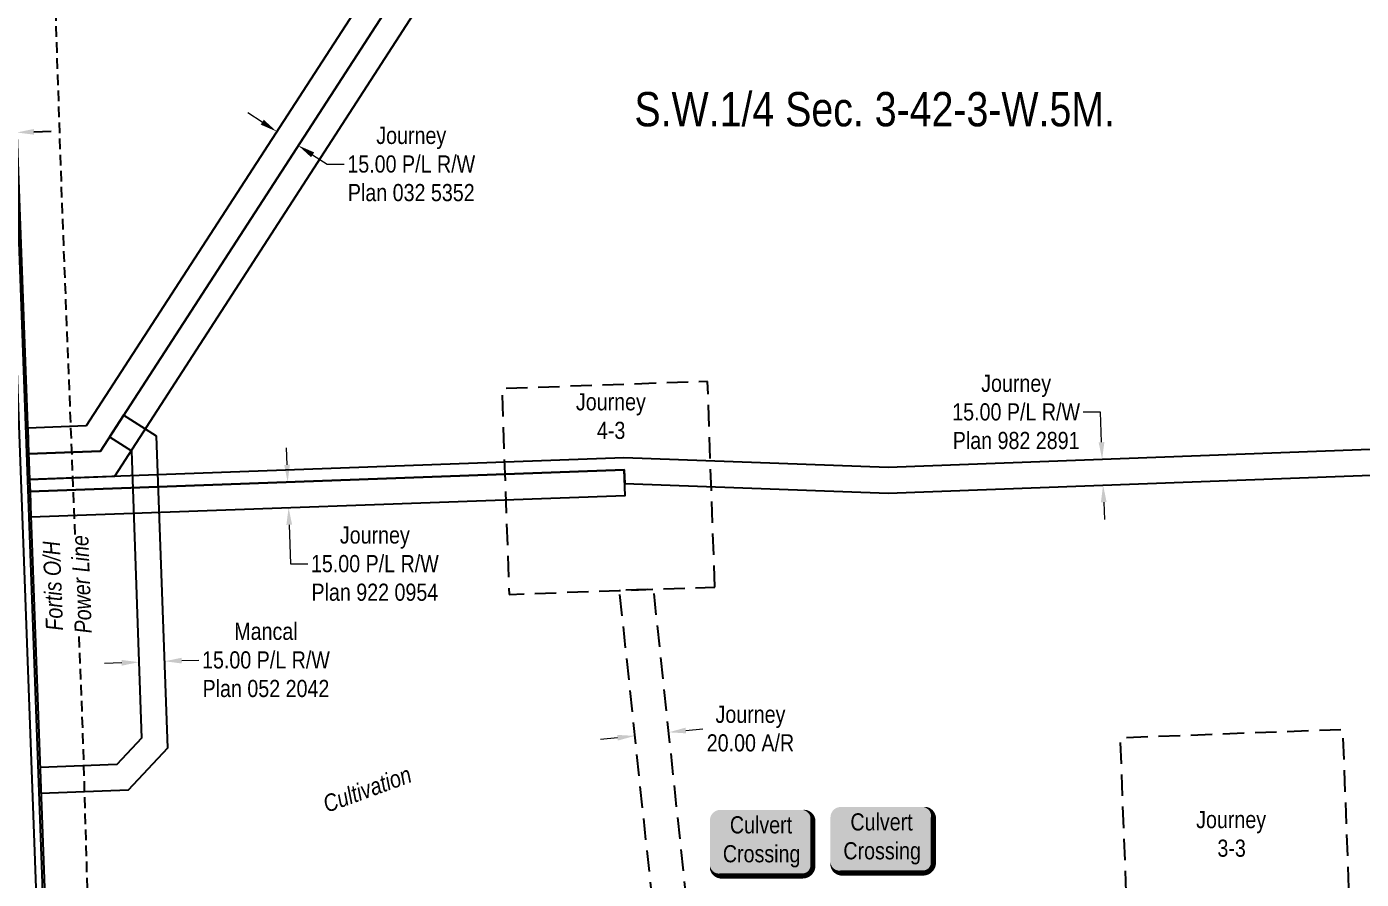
# Model space of a CAD drawing. Extents: x 670596 to 687743, y 5824540 to 5836613.
# Drawn here: x 678756 to 679534, y 5829115 to 5829612 of the extents above; entities that cross this region are included whole.
import ezdxf
from ezdxf.enums import TextEntityAlignment as Align

# ---------------------------------------------------------------- set-up
doc = ezdxf.new("R2010")
doc.units = 0
doc.header["$LTSCALE"] = 5
doc.header["$PDSIZE"] = 0.5
doc.linetypes.add('foc-ACCESSROAD', pattern=[3.75, 2.5, -1.25])
doc.linetypes.add('UG_PIPE', pattern=[1.875, 1.25, -0.625])
doc.layers.get('Defpoints').update_dxf_attribs({"color": 9})
for name, color, linetype in [('AS-PIPE-UG', 44, 'UG_PIPE'), ('AS-POWER', 104, 'foc-POWER'), ('AS-POWER-T', 104, 'Continuous'), ('AS-ROADS', 254, 'Continuous'), ('C-SYMBOL', 7, 'Continuous'), ('CG-NOTES', 7, 'Continuous'), ('F-AR', 190, 'foc-ACCESSROAD'), ('F-RW', 190, 'Continuous'), ('F-WS', 190, 'foc-ACCESSROAD'), ('L-SEC', 7, 'Continuous'), ('L-TITLEDB', 4, 'Continuous'), ('L-TITLEDB-T', 4, 'Continuous')]:
    doc.layers.add(name, color=color, linetype=linetype)
for name, color, linetype, lineweight in [('F-AR-T', 190, 'Continuous', 9), ('F-RW-T', 190, 'Continuous', 9), ('F-WS-T', 190, 'Continuous', 9), ('T-TEXT', 48, 'Continuous', 18)]:
    doc.layers.add(name, color=color, linetype=linetype, lineweight=lineweight)
doc.styles.add('175L', font='ARIALN.TTF', dxfattribs={"height": 20})
doc.styles.add('80', font='ARIALN.TTF', dxfattribs={"height": 10})
doc.styles.add('80CG', font='ARIALN.TTF', dxfattribs={"height": 10})
doc.styles.add('80LS', font='ARIALNI.TTF', dxfattribs={"height": 10})
doc.styles.add('foc-LtypeFont', font='ARIALN.TTF', dxfattribs={"height": 7.35})
doc.linetypes.add('foc-POWER', pattern='A,6,-1,["P",foc-LtypeFont,S=0.2,R=0,X=-0.625,Y=-0.75],-1.24,4', length=12.24)
doc.dimstyles.new('Compass 5 000', dxfattribs={"dimscale": 5, "dimtxt": 9, "dimasz": 2, "dimexe": 0.2, "dimexo": 0.0625, "dimgap": 0.5, "dimtad": 0, "dimtih": 1, "dimtoh": 1, "dimzin": 0, "dimdsep": 46, "dimtxsty": '80CG', "dimcen": 0.1, "dimse1": 1, "dimse2": 1, "dimclrd": 256, "dimclrt": 256, "dimaunit": 1, "dimadec": 4, "dimazin": 0, "dimtfac": 0.06, "dimtofl": 0, "dimtmove": 0, "dimatfit": 1, "dimfxl": 0.2, "dimtolj": 1, "dimtzin": 0, "dimlwd": -1, "dimarcsym": 0})

# ---------------------------------------------------------------- blocks, each defined once
blk = doc.blocks.new('*D400')
at = {"layer": 'Defpoints', "color": 0, "transparency": 16777216}
for p in [(679110.15, 5829198.61), (679130.01, 5829200.96), (679130.03, 5829200.71)]:
    blk.add_point(p, dxfattribs=at)
at = {"layer": 'F-AR-T', "transparency": 16777216}
for p, q in [((679139.95, 5829202.01), (679149.9, 5829203.07)), ((679100.18, 5829197.79), (679090.23, 5829196.74))]:
    blk.add_line(p, q, dxfattribs=at)
for points in [[(679100, 5829199.45), (679100.35, 5829196.14), (679110.12, 5829198.85)], [(679139.78, 5829203.67), (679140.13, 5829200.35), (679130.01, 5829200.96)]]:
    blk.add_solid(points, dxfattribs=at)
at = {"layer": 'F-AR-T', "transparency": 16777216, "insert": (679177.63, 5829203.07), "char_height": 10, "attachment_point": 5, "style": '80CG'}
blk.add_mtext('\\A1;Journey\\P20.00 A/R', dxfattribs=at)
blk = doc.blocks.new('*D411')
at = {"layer": 'Defpoints', "color": 0, "transparency": 16777216}
for p in [(679364.44, 5829359.43), (679382.6, 5829360.11), (679365, 5829344.45)]:
    blk.add_point(p, dxfattribs=at)
at = {"layer": 'F-RW-T', "transparency": 16777216}
for p, q in [((679381.57, 5829387.73), (679371.57, 5829387.73)), ((679382.23, 5829370.1), (679381.57, 5829387.73)), ((679383.54, 5829335.13), (679383.91, 5829325.14))]:
    blk.add_line(p, q, dxfattribs=at)
for points in [[(679383.89, 5829370.17), (679380.56, 5829370.04), (679382.6, 5829360.11)], [(679385.2, 5829335.2), (679381.87, 5829335.07), (679383.16, 5829345.13)]]:
    blk.add_solid(points, dxfattribs=at)
at = {"layer": 'F-RW-T', "transparency": 16777216, "insert": (679332.48, 5829387.73), "char_height": 10, "attachment_point": 5, "style": '80CG'}
blk.add_mtext('\\A1;Journey\\P15.00 P/L R/W\\PPlan 982 2891', dxfattribs=at)
blk = doc.blocks.new('*D412')
at = {"layer": 'Defpoints', "color": 0, "transparency": 16777216}
for p in [(678926.83, 5829347.6), (678908.44, 5829331.98), (678927.37, 5829332.66)]:
    blk.add_point(p, dxfattribs=at)
at = {"layer": 'F-RW-T', "transparency": 16777216}
for p, q in [((678907.54, 5829356.91), (678907.18, 5829366.9)), ((678908.8, 5829321.98), (678909.62, 5829299.26)), ((678909.62, 5829299.26), (678919.62, 5829299.26))]:
    blk.add_line(p, q, dxfattribs=at)
for points in [[(678909.21, 5829356.97), (678905.87, 5829356.85), (678907.9, 5829346.92)], [(678910.47, 5829322.04), (678907.14, 5829321.92), (678908.44, 5829331.98)]]:
    blk.add_solid(points, dxfattribs=at)
at = {"layer": 'F-RW-T', "transparency": 16777216, "insert": (678958.71, 5829299.26), "char_height": 10, "attachment_point": 5, "style": '80CG'}
blk.add_mtext('\\A1;Journey\\P15.00 P/L R/W\\PPlan 922 0954', dxfattribs=at)
blk = doc.blocks.new('*D413')
at = {"layer": 'Defpoints', "color": 0, "transparency": 16777216}
for p in [(678836.17, 5829242.39), (678821.52, 5829231.56), (678836.54, 5829232.11)]:
    blk.add_point(p, dxfattribs=at)
at = {"layer": 'F-RW-T', "transparency": 16777216}
for p, q in [((678811.16, 5829241.48), (678801.16, 5829241.12)), ((678846.16, 5829242.75), (678856.15, 5829243.11))]:
    blk.add_line(p, q, dxfattribs=at)
for points in [[(678811.1, 5829243.15), (678811.22, 5829239.82), (678821.15, 5829241.84)], [(678846.1, 5829244.42), (678846.22, 5829241.08), (678836.17, 5829242.39)]]:
    blk.add_solid(points, dxfattribs=at)
at = {"layer": 'F-RW-T', "transparency": 16777216, "insert": (678895.24, 5829243.11), "char_height": 10, "attachment_point": 5, "style": '80CG'}
blk.add_mtext('\\A1;Mancal\\P15.00 P/L R/W\\PPlan 052 2042', dxfattribs=at)
blk = doc.blocks.new('*D414')
at = {"layer": 'Defpoints', "color": 0, "transparency": 16777216}
for p in [(679002.82, 5829680.88), (679015.23, 5829672.96), (679003.31, 5829654.29)]:
    blk.add_point(p, dxfattribs=at)
at = {"layer": 'F-RW-T', "transparency": 16777216}
for p, q in [((678982.47, 5829667.6), (678974.04, 5829672.98)), ((679011.74, 5829648.91), (679020.17, 5829643.53)), ((679020.17, 5829643.53), (679030.17, 5829643.53))]:
    blk.add_line(p, q, dxfattribs=at)
for points in [[(678983.37, 5829669), (678981.57, 5829666.19), (678990.9, 5829662.22)], [(679012.64, 5829650.32), (679010.85, 5829647.51), (679003.31, 5829654.29)]]:
    blk.add_solid(points, dxfattribs=at)
at = {"layer": 'F-RW-T', "transparency": 16777216, "insert": (679069.26, 5829643.53), "char_height": 10, "attachment_point": 5, "style": '80CG'}
blk.add_mtext('\\A1;Mancal\\P15.00 P/L R/W\\PPlan 062 0124', dxfattribs=at)
blk = doc.blocks.new('*D415')
at = {"layer": 'Defpoints', "color": 0, "transparency": 16777216}
for p in [(678900.85, 5829550.34), (678913.44, 5829542.19), (678914.05, 5829543.14)]:
    blk.add_point(p, dxfattribs=at)
at = {"layer": 'F-RW-T', "transparency": 16777216}
for p, q in [((678893.07, 5829556.72), (678884.67, 5829562.15)), ((678922.45, 5829537.71), (678930.85, 5829532.28)), ((678930.85, 5829532.28), (678940.85, 5829532.28))]:
    blk.add_line(p, q, dxfattribs=at)
for points in [[(678893.98, 5829558.12), (678892.17, 5829555.32), (678901.47, 5829551.29)], [(678923.36, 5829539.11), (678921.55, 5829536.31), (678914.05, 5829543.14)]]:
    blk.add_solid(points, dxfattribs=at)
at = {"layer": 'F-RW-T', "transparency": 16777216, "insert": (678979.93, 5829532.28), "char_height": 10, "attachment_point": 5, "style": '80CG'}
blk.add_mtext('\\A1;Journey\\P15.00 P/L R/W\\PPlan 032 5352', dxfattribs=at)
blk = doc.blocks.new('*U487')
h = blk.add_hatch(color=254)
edge = h.paths.add_edge_path()
edge.add_line((-24, -20), (24, -20))
edge.add_arc((24, -14), 6, 270, 360)
edge.add_line((30, -14), (30, 12.5))
edge.add_arc((24, 12.5), 6, 0, 90)
edge.add_line((24, 18.5), (-24, 18.5))
edge.add_arc((-24, 12.5), 6, 90, 180)
edge.add_line((-30, 12.5), (-30, -14))
edge.add_arc((-24, -14), 6, 180, 270)
at = {"color": 160, "flags": 128}
blk.add_lwpolyline([(-24, -20, 3, 3, 0), (24, -20, 3, 3, 0.414214), (30, -14, 3, 3, 0), (30, 12.5, 3, 0, 0.414214), (24, 18.5, 0, 0, 0), (-24, 18.5, 0, 0, 0.414214), (-30, 12.5, 0, 0, 0), (-30, -14, 0, 3, 0.414214)], format="xyseb", close=True, dxfattribs=at)
at = {"color": 160, "style": '80'}
blk.add_attdef('ENTER_TEXT_001', (-26.85, -4.92), '', height=10, dxfattribs=at)
blk = doc.blocks.new('*D491')
at = {"layer": 'Defpoints', "color": 0, "transparency": 16777216}
for p in [(678719.48, 5829551.17), (678719.54, 5829549.6), (678749.96, 5829552.29)]:
    blk.add_point(p, dxfattribs=at)
at = {"layer": 'L-TITLEDB-T', "transparency": 16777216}
for p, q in [((678709.55, 5829549.23), (678699.55, 5829548.87)), ((678760.02, 5829551.09), (678770.01, 5829551.46))]:
    blk.add_line(p, q, dxfattribs=at)
for points in [[(678709.49, 5829550.9), (678709.61, 5829547.57), (678719.54, 5829549.6)], [(678759.95, 5829552.76), (678760.08, 5829549.43), (678750.02, 5829550.72)]]:
    blk.add_solid(points, dxfattribs=at)
at = {"layer": 'L-TITLEDB-T', "transparency": 16777216, "insert": (678662.45, 5829548.87), "char_height": 10, "attachment_point": 5, "style": '80CG'}
blk.add_mtext('\\A1;30.48 Road\\PPlan 1357 RS', dxfattribs=at)

msp = doc.modelspace()

# ---------------------------------------------------------------- hatches: boundary and pattern name
at = {"layer": 'AS-ROADS'}
h = msp.add_hatch(color=256, dxfattribs=at)
h.dxf.hatch_style = 1
h.paths.add_polyline_path([(682678.285, 5832378.284), (682679.237, 5832371.44), (682678.476, 5832368.778), (682676.859, 5832365.926), (682687.322, 5832365.831), (682684.183, 5832370.964), (682682.661, 5832374.577), (682682.566, 5832377.333), (682682.566, 5832379.045)], flags=16)
h.paths.add_polyline_path([(681464.565, 5832333.37), (681471.954, 5832333.222), (681472.545, 5832327.019), (681474.319, 5832324.36), (681475.206, 5832323.326), (681461.314, 5832321.997), (681462.939, 5832325.394), (681463.974, 5832328.2), (681464.252, 5832330.272), (681464.542, 5832331.722)], flags=16)
h.paths.add_polyline_path([(681048.14, 5832317.983), (681052.253, 5832311.083), (681052.694, 5832307.12), (681062.388, 5832306.826), (681060.185, 5832312.404), (681056.954, 5832317.249), (681056.66, 5832320.038)], flags=16)
edge = h.paths.add_edge_path()
edge.add_line((683515.178, 5832287.041), (683508.934, 5832397.566))
edge.add_line((677284.424, 5825051.076), (677268.886, 5825051.076))

# ---------------------------------------------------------------- linework, layer by layer
at = {"layer": 'AS-PIPE-UG', "flags": 128}
msp.add_lwpolyline([(678764.309, 5829893.848), (678766.128, 5829800.605), (678768.339, 5829746.843), (678776.207, 5829510.384), (678788.356, 5829201.483), (678792.118, 5829071.741), (678798.342, 5829057.874), (678811.293, 5829052.241), (679068.094, 5829083.091), (679109.922, 5829081.405), (679113.563, 5829070.404)], dxfattribs=at)
at = {"layer": 'AS-POWER', "flags": 128}
msp.add_lwpolyline([(678792.838, 5828064.275), (678790.312, 5828185.136), (678777.534, 5828852.507), (678775.438, 5828953.751), (678774.503, 5828993.023), (678768.924, 5829009.882), (678765.642, 5829096.772), (678736.544, 5829892.778)], dxfattribs=at)
at = {"layer": 'F-AR', "flags": 128}
msp.add_lwpolyline([(679150.428, 5829008.361), (679121.162, 5829284.379), (679101.128, 5829283.669), (679130.399, 5829007.599)], dxfattribs=at)
at = {"layer": 'F-RW', "flags": 128}
for points in [[(678756.93, 5829363.401), (678798.738, 5829364.905), (678981.164, 5829646.861), (679094.001, 5829824.229), (679522.652, 5829840.694), (679566.043, 5829856.911), (679880.535, 5829868.723), (679883.204, 5829789.55), (679898.194, 5829790.102), (679895.052, 5829883.514), (679563.082, 5829871.78), (679519.669, 5829855.594), (679085.601, 5829838.896), (678968.54, 5829654.969), (678790.409, 5829379.621), (678756.382, 5829378.374)], [(678757.489, 5829348.392), (678807.204, 5829350.228), (678993.591, 5829639.058), (679102.422, 5829809.56), (679525.647, 5829825.809), (679569.013, 5829842.04), (679896.036, 5829854.315), (680338.354, 5829870.919), (680337.81, 5829885.904), (679880.535, 5829868.723), (679566.043, 5829856.911), (679522.652, 5829840.694), (679094.001, 5829824.229), (678981.164, 5829646.861), (678798.738, 5829364.905), (678756.93, 5829363.401)], [(678757.777, 5829341.455), (679104.081, 5829354.046), (679104.38, 5829346.015), (679257.964, 5829340.436), (679554.877, 5829351.559), (679702.388, 5829357.087), (680356.514, 5829381.609), (680355.958, 5829396.595), (679701.826, 5829372.072), (679554.329, 5829366.543), (679257.954, 5829355.442), (679103.793, 5829361.045), (678757.489, 5829348.392)], [(678804.119, 5829373.225), (678816.824, 5829365.145), (678822.766, 5829197.596), (678808.285, 5829182.131), (678763.56, 5829180.364), (678764.118, 5829165.379), (678815.036, 5829167.368), (678837.993, 5829191.931), (678831.415, 5829373.59), (678812.297, 5829385.873)], [(678758.218, 5829326.553), (679104.636, 5829339.061), (679104.081, 5829354.046), (678757.777, 5829341.455)]]:
    msp.add_lwpolyline(points, close=True, dxfattribs=at)
at = {"layer": 'F-WS', "flags": 128}
msp.add_lwpolyline([(679156.866, 5829285.643), (679152.619, 5829405.553), (679032.709, 5829401.306), (679036.956, 5829281.396), (679101.128, 5829283.669)], close=True, dxfattribs=at)
msp.add_lwpolyline([(679527.828, 5829072.63), (679522.946, 5829202.522), (679393.054, 5829197.64), (679397.936, 5829067.748), (679462.882, 5829070.189), (679527.828, 5829072.63)], dxfattribs=at)
at = {"layer": 'L-SEC', "flags": 128}
msp.add_lwpolyline([(678735.923, 5829792.669), (678765.5, 5828988.545)], dxfattribs=at)
at = {"layer": 'L-TITLEDB', "flags": 128}
msp.add_lwpolyline([(678741.125, 5829792.859), (678770.482, 5828993.9)], dxfattribs=at)

# ---------------------------------------------------------------- block references
at = {"layer": 'CG-NOTES'}
ref = msp.add_blockref('*U487', (679184.02, 5829137.194), dxfattribs=dict(at, xscale=0.9998710000250061, yscale=0.9998710000250061, zscale=0.9998710000250061))
ref.add_attrib('ENTER_TEXT_001', 'Culvert', (679165.643, 5829141.997), dxfattribs={"layer": '0', "color": 160, "height": 9.9987, "style": '80'})
ref.add_attrib('ENTER_TEXT_002', 'Crossing', (679161.547, 5829125.155), dxfattribs={"layer": '0', "color": 160, "height": 9.9987, "style": '80'})
ref = msp.add_blockref('*U487', (679254.258, 5829138.921), dxfattribs=dict(at, xscale=0.9998710000250061, yscale=0.9998710000250061, zscale=0.9998710000250061))
ref.add_attrib('ENTER_TEXT_001', 'Culvert', (679235.88, 5829143.723), dxfattribs={"layer": '0', "color": 160, "height": 9.9987, "style": '80'})
ref.add_attrib('ENTER_TEXT_002', 'Crossing', (679231.784, 5829126.882), dxfattribs={"layer": '0', "color": 160, "height": 9.9987, "style": '80'})

# ---------------------------------------------------------------- texts
at = {"layer": 'C-SYMBOL', "color": 3, "style": '175L'}
msp.add_text('S.W.1/4 Sec. 3-42-3-W.5M.', height=19.99752, dxfattribs=at).set_placement((679250.044, 5829548.306), align=Align.BOTTOM_CENTER)
at = {"layer": 'F-WS-T', "char_height": 9.99876, "attachment_point": 1, "style": '175L'}
for s, insert in [('\\pi1.1604;Journey\\P\\pi13.393;4-3', (679074.751, 5829398.695)), ('\\pi1.1604;Journey\\P\\pi13.556;3-3', (679436.236, 5829155.067))]:
    msp.add_mtext_dynamic_manual_height_columns(s, width=42.66358, gutter_width=100, heights=[0], dxfattribs=dict(at, insert=insert))
at = {"layer": 'T-TEXT', "style": '80LS'}
msp.add_text('Cultivation', height=9.99865, rotation=20, dxfattribs=at).set_placement((678954.225, 5829167.818), align=Align.MIDDLE_CENTER)

# ---------------------------------------------------------------- dimensions: what is measured, and where the dimension line sits
at = {"layer": 'F-AR-T'}
dim = msp.add_aligned_dim(p1=(679110.147, 5829198.606), p2=(679130.033, 5829200.714), distance=0.244, text='Journey\\P20.00 A/R', dimstyle='Compass 5 000', dxfattribs=at)
dim.commit()
dim.dimension.update_dxf_attribs({"geometry": '*D400', "text_midpoint": (679177.631, 5829203.066)})
at = {"layer": 'F-RW-T'}
for p1, p2, distance, text, picture, middle in [((679002.817, 5829680.884), (679015.231, 5829672.96), -22.147, 'Mancal\\P15.00 P/L R/W\\PPlan 062 0124', '*D414', (679069.259, 5829643.531)), ((678900.852, 5829550.339), (678913.441, 5829542.194), 1.131, 'Journey\\P15.00 P/L R/W\\PPlan 032 5352', '*D415', (678979.933, 5829532.279)), ((678821.522, 5829231.563), (678836.539, 5829232.106), 10.288, 'Mancal\\P15.00 P/L R/W\\PPlan 052 2042', '*D413', (678895.239, 5829243.111))]:
    dim = msp.add_aligned_dim(p1=p1, p2=p2, distance=distance, text=text, dimstyle='Compass 5 000', dxfattribs=at)
    dim.commit()
    dim.dimension.update_dxf_attribs({"geometry": picture, "text_midpoint": middle})
for base, p1, p2, angle, text, picture, middle in [((679382.603, 5829360.111), (679364.996, 5829344.445), (679364.435, 5829359.43), 92.144996, 'Journey\\P15.00 P/L R/W\\PPlan 982 2891', '*D411', (679332.482, 5829387.725)), ((678908.44, 5829331.977), (678926.834, 5829347.602), (678927.373, 5829332.661), 272.067935, 'Journey\\P15.00 P/L R/W\\PPlan 922 0954', '*D412', (678958.707, 5829299.264))]:
    dim = msp.add_linear_dim(base=base, p1=p1, p2=p2, angle=angle, text=text, dimstyle='Compass 5 000', dxfattribs=at)
    dim.commit()
    dim.dimension.update_dxf_attribs({"geometry": picture, "text_midpoint": middle, "dimtype": 161})
at = {"layer": 'L-TITLEDB-T'}
dim = msp.add_aligned_dim(p1=(678749.965, 5829552.293), p2=(678719.482, 5829551.172), distance=1.57, text='30.48 Road\\PPlan 1357 RS', dimstyle='Compass 5 000', dxfattribs=at)
dim.commit()
dim.dimension.update_dxf_attribs({"geometry": '*D491', "text_midpoint": (678662.446, 5829548.867)})

# ---------------------------------------------------------------- next in the draw order: texts
at = {"layer": 'AS-POWER-T', "insert": (678767.14, 5829257.484), "char_height": 9.99876, "attachment_point": 1, "rotation": 92.106506, "style": '175L', "bg_fill": 3, "box_fill_scale": 1.1, "bg_fill_color": 256, "bg_fill_transparency": 0}
msp.add_mtext_dynamic_manual_height_columns('\\pi2.5566;{\\fArial Narrow|b0|i1|c0|p34;Fortis O/H\\P\\pi0.32976;Power Line}', width=57.1191, gutter_width=100, heights=[0], dxfattribs=at)

doc.saveas('drawing.dxf')
